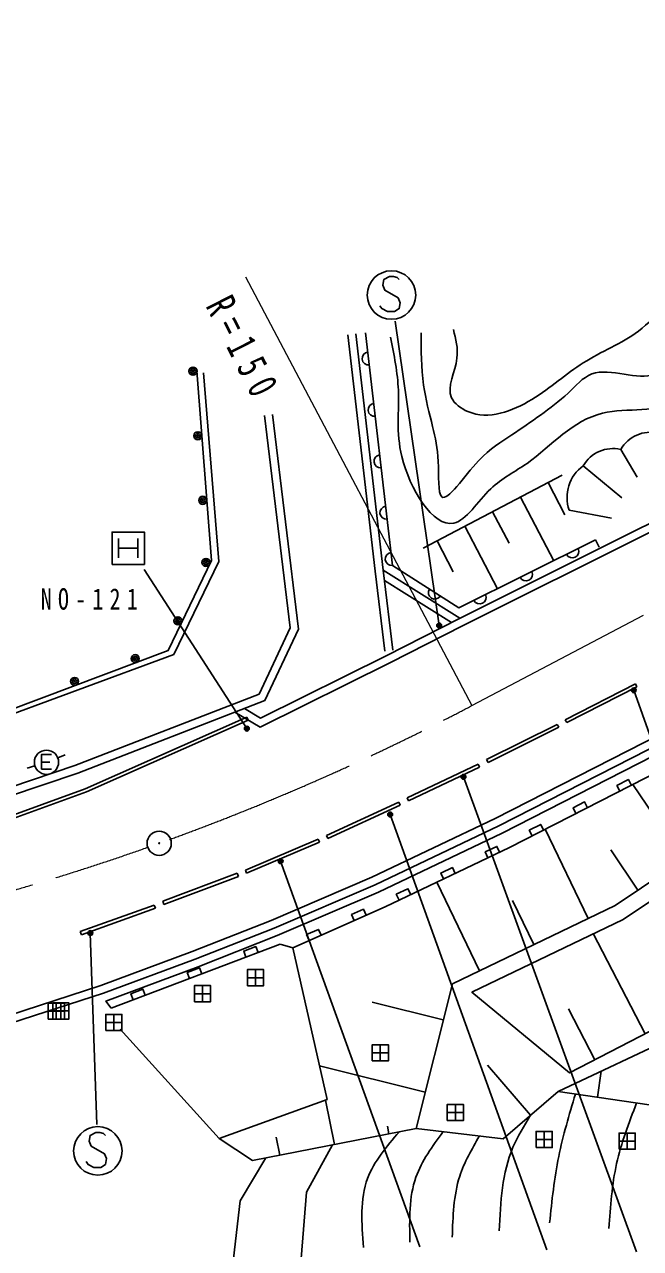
# Model space of a CAD drawing. Units: millimetres, scale not verified. Extents: x 40000 to 680000, y 20000 to 380000.
# Drawn here: x 164772 to 202881, y 245072 to 320806 of the extents above; entities that cross this region are included whole.
import ezdxf

# ---------------------------------------------------------------- set-up
doc = ezdxf.new("R2010")
doc.units = ezdxf.units.MM
doc.header["$LTSCALE"] = 1000
doc.linetypes.add('CHAIN', pattern=[18.5, 12, -1.5, 3.5, -1.5])
for name, color, linetype, lineweight in [('M-BGD', 7, 'Continuous', 25), ('M-BMK', 2, 'CHAIN', 13), ('M-BMK-ROW', 30, 'Continuous', 25), ('M-BMK-SRVR', 3, 'Continuous', 25), ('M-STR-HTXT', 7, 'Continuous', 13), ('M-STR-STRC', 7, 'Continuous', 25)]:
    doc.layers.add(name, color=color, linetype=linetype, lineweight=lineweight)
doc.styles.add('ＭＳ ゴシック', font='')
doc.styles.get('ＭＳ ゴシック').set_extended_font_data('MS Gothic')

msp = doc.modelspace()

# ---------------------------------------------------------------- linework, layer by layer
at = {"layer": 'M-BGD'}
for p, q in [((201660, 294512), (202684, 292795)), ((199337, 293501), (201721, 291510)), ((189433, 288409), (198027, 292913)), ((197168, 292463), (198209, 290477)), ((195449, 291562), (197512, 287626)), ((193730, 290661), (194752, 288712)), ((198473, 290750), (201078, 290261)), ((192011, 289760), (194035, 285898)), ((190293, 288859), (191295, 286947)), ((200100, 288913), (200322, 288465)), ((191704, 284070), (186968, 287035)), ((191184, 283805), (187045, 286396)), ((198227, 277790), (202569, 280007)), ((198318, 277611), (202660, 279829)), ((202569, 280007), (202660, 279829)), ((178526, 277943), (178607, 277761)), ((193363, 275329), (197733, 277504)), ((193452, 275150), (197822, 277325)), ((197733, 277504), (197822, 277325)), ((198318, 277611), (198227, 277790)), ((165415, 274944), (164936, 274800)), ((165833, 275160), (166343, 275160)), ((166832, 275432), (167298, 275614)), ((188442, 272952), (192836, 275038)), ((192836, 275038), (192922, 274857)), ((193452, 275150), (193363, 275329)), ((188528, 272771), (192922, 274857)), ((205533, 269125), (202412, 273777)), ((183460, 270630), (187921, 272689)), ((187921, 272689), (188005, 272508)), ((188528, 272771), (188442, 272952)), ((183544, 270448), (188005, 272508)), ((178438, 268487), (182938, 270390)), ((182938, 270390), (183016, 270206)), ((183544, 270448), (183460, 270630)), ((199637, 265488), (196983, 271009)), ((178516, 268303), (183016, 270206)), ((202722, 267239), (201048, 269733)), ((173332, 266554), (177938, 268286)), ((177938, 268286), (178009, 268099)), ((178516, 268303), (178438, 268487)), ((173402, 266367), (178009, 268099)), ((192920, 262259), (190283, 267746)), ((196279, 263874), (194962, 266612)), ((168221, 264677), (172803, 266309)), ((168289, 264488), (172870, 266121)), ((172803, 266309), (172870, 266121)), ((173402, 266367), (173332, 266554)), ((168289, 264488), (168221, 264677)), ((203159, 258351), (199950, 264571)), ((170126, 259947), (180593, 263901)), ((189007, 252504), (191241, 261452)), ((190682, 259215), (186281, 260314)), ((200048, 256746), (198425, 259894)), ((170698, 258652), (176806, 251869)), ((189566, 254741), (183029, 256373)), ((196082, 253321), (193420, 256418)), ((200211, 254430), (200445, 256038)), ((176806, 251869), (183502, 254294)), ((183940, 251510), (183401, 254257)), ((187318, 252173), (187226, 252643)), ((180561, 250847), (180343, 251959)), ((182222, 248555), (183834, 251489)), ((178113, 248029), (179707, 250680)), ((181879, 244462), (182222, 248555)), ((177648, 243928), (178113, 248029))]:
    msp.add_line(p, q, dxfattribs=at)
for points in [[(178372, 278484), (179364, 277891), (187183, 281767), (191650, 284042), (214543, 295480), (234423, 305262), (240937, 308004), (244687, 309240), (251073, 310961), (256022, 312133), (260832, 313148)], [(177781, 278255), (179342, 277322), (187410, 281322), (191875, 283596), (214765, 295033), (234630, 304807), (241113, 307535), (244830, 308761), (251196, 310476), (256131, 311645), (260936, 312659)], [(184783, 301603), (186471, 286975), (187069, 282031)], [(185280, 301660), (186968, 287035), (187566, 282091)], [(200100, 288913), (191636, 284706), (187537, 287336), (185876, 301729)], [(93482, 279764), (121403, 273414), (137434, 272110), (152906, 274896), (162152, 277444), (174005, 281830), (176791, 287579), (175843, 299255)], [(93588, 280052), (121385, 273711), (137212, 272407), (152622, 275133), (161811, 277622), (173665, 282067), (176332, 287638), (175443, 299373)], [(79030, 276183), (86940, 274198), (90620, 273241), (102331, 271030), (120308, 267119), (123982, 266565), (129751, 266375), (136742, 266804), (140757, 267230), (148004, 268497), (152063, 269483), (157400, 270893), (168064, 274482), (179647, 278979), (181729, 283385), (180122, 296671)], [(79289, 276633), (87066, 274682), (90729, 273729), (102431, 271520), (120399, 267611), (124027, 267064), (129743, 266875), (136700, 267302), (140688, 267725), (147902, 268987), (151941, 269967), (157257, 271372), (167894, 274952), (179280, 279373), (181215, 283468), (179626, 296611)], [(155331, 257541), (160060, 258556), (163795, 259488), (169504, 261353), (175151, 263442), (180024, 265363), (186251, 268039), (193886, 271675), (204157, 276911), (208063, 278936)], [(155436, 257052), (160173, 258069), (163934, 259007), (169668, 260881), (175329, 262975), (180214, 264901), (186457, 267583), (194107, 271226), (204387, 276467), (208293, 278492)], [(170126, 259947), (169808, 260379), (175508, 262508), (180405, 264439), (186664, 267128), (194328, 270778), (204616, 276022), (208668, 278145)], [(140942, 266499), (148278, 267416), (152485, 268262), (157637, 269561), (168524, 273507), (178526, 277943)], [(140967, 266300), (148310, 267219), (152529, 268067), (157696, 269369), (168599, 273321), (178607, 277761)], [(208256, 277930), (214534, 265909), (204714, 259153), (198493, 255944), (192451, 260930), (201814, 265425), (211421, 271871)], [(181365, 263672), (187076, 266217), (194770, 269881), (205076, 275134), (208719, 277044)], [(166433, 275640), (165833, 275640), (165833, 274740), (166433, 274740)], [(202314, 273726), (202132, 274083), (201419, 273719), (201601, 273363)], [(210955, 272763), (201316, 266296), (191241, 261452)], [(199600, 272343), (199419, 272699), (198706, 272336), (198888, 271980)], [(196887, 270960), (196705, 271316), (195993, 270953), (196174, 270597)], [(194166, 269593), (193994, 269954), (193272, 269610), (193444, 269249)], [(191416, 268284), (191244, 268645), (190522, 268301), (190694, 267940)], [(188667, 266974), (188495, 267335), (187772, 266991), (187944, 266630)], [(185904, 265694), (185741, 266060), (185010, 265734), (185173, 265369)], [(183122, 264455), (182959, 264820), (182228, 264495), (182391, 264129)], [(179223, 263384), (179081, 263758), (178333, 263475), (178474, 263101)], [(183502, 254294), (181365, 263672), (180593, 263901)], [(175733, 262066), (175592, 262440), (174844, 262157), (174985, 261783)], [(172244, 260748), (172103, 261122), (171355, 260839), (171496, 260465)], [(176806, 251869), (178872, 250516), (189007, 252504), (194380, 251858), (197784, 254784)]]:
    msp.add_lwpolyline(points, dxfattribs=at)
msp.add_lwpolyline([(197784, 254784), (205229, 258294), (213709, 264150), (210602, 255775), (207492, 253370)], close=True, dxfattribs=at)
for centre, radius in [((175194, 299355), 250), ((175194, 299355), 150), ((175194, 299355), 50), ((175496, 295359), 250), ((175496, 295359), 150), ((175496, 295359), 50), ((175799, 291364), 250), ((175799, 291364), 150), ((175799, 291364), 50), ((175998, 287520), 250), ((175998, 287520), 150), ((175998, 287520), 50), ((174268, 283906), 250), ((174268, 283906), 150), ((174268, 283906), 50), ((171622, 281568), 250), ((171622, 281568), 150), ((171622, 281568), 50), ((167871, 280161), 250), ((167871, 280161), 150), ((167871, 280161), 50), ((166133, 275160), 750)]:
    msp.add_circle(centre, radius, dxfattribs=at)
for centre, radius, start, end in [((186060, 300139), 400, 96.58293, 276.58293), ((186427, 296959), 400, 96.58293, 276.58293), ((203495, 293469), 2111, 76.65326, 150.39304), ((186794, 293779), 400, 96.58293, 276.58293), ((201172, 292458), 2111, 76.65326, 150.39304), ((200739, 291550), 2403, 125.7113, 199.4511), ((187161, 290599), 400, 96.58293, 276.58293), ((187491, 287733), 400, 96.58293, 276.58293), ((198667, 288200), 400, 206.43198, 26.43198), ((195800, 286776), 400, 206.43198, 26.43198), ((190161, 285652), 400, 147.31075, 327.31075), ((192933, 285351), 400, 206.43198, 26.43198)]:
    msp.add_arc(centre, radius, start, end, dxfattribs=at)
for points, knots in [([(191303, 301931), (191454, 301350), (191606, 300770), (191528, 300155), (191421, 299307), (190877, 298395), (191192, 297708), (191361, 297342), (191774, 297039), (192200, 296859), (193478, 296301), (194946, 296881), (196165, 297606), (197369, 298331), (198252, 299196), (199342, 299866), (200446, 300593), (201706, 301043), (202754, 301829), (203969, 302758), (204946, 304092), (205401, 305531), (206079, 307552), (205743, 309780), (205852, 311989), (205923, 313503), (206222, 314976), (206866, 316291), (207525, 317679), (208626, 318840), (209806, 319955), (212312, 322315), (215151, 324449), (218336, 325078), (220497, 325476), (222760, 325218), (224989, 324921), (228707, 324407), (232274, 323810), (235814, 322932), (238965, 322289), (241974, 321834), (245316, 320035), (246572, 319346), (247870, 318470), (248866, 318781), (249744, 319055), (250387, 320253), (250889, 321414), (252419, 324949), (252642, 328140), (252865, 331332)], [0, 0, 0, 0, 1, 1, 1, 2, 2, 2, 3, 3, 3, 4, 4, 4, 5, 5, 5, 6, 6, 6, 7, 7, 7, 8, 8, 8, 9, 9, 9, 10, 10, 10, 11, 11, 11, 12, 12, 12, 13, 13, 13, 14, 14, 14, 15, 15, 15, 16, 16, 16, 17, 17, 17, 17]), ([(187411, 301466), (187634, 300355), (187858, 299244), (187902, 298181), (187957, 296861), (187737, 295614), (188117, 294066), (188598, 292105), (190043, 289662), (191331, 289953), (192092, 290132), (192810, 291285), (193614, 292076), (194340, 292756), (195117, 293152), (195869, 293644), (197382, 294775), (198690, 296299), (200530, 296758), (202067, 297117), (203972, 296740), (205105, 297530), (206016, 298201), (206365, 299676), (207010, 300879), (207538, 301800), (208255, 302577), (208498, 303494), (208760, 304593), (208394, 305846), (208479, 307017), (208577, 308145), (209108, 309190), (209470, 310284), (209831, 311421), (210066, 312581), (210511, 313691), (210990, 314860), (211674, 315983), (212609, 316798), (213432, 317494), (214459, 317925), (215403, 318532), (216823, 319437), (218033, 320741), (219493, 321259), (221267, 321844), (223358, 321328), (225375, 320907), (228924, 320207), (232268, 319777), (235533, 318712), (236886, 318249), (238214, 317718), (239571, 317275), (242072, 316524), (244626, 316327), (247309, 315442), (248253, 315120), (249215, 314711), (250056, 314930), (250692, 315108), (251245, 315660), (251866, 316072), (252397, 316418), (252979, 316663), (253406, 317043), (254448, 318023), (254545, 319759), (254905, 321281), (255177, 322430), (255598, 323457), (255902, 324526), (256447, 326441), (256617, 328491), (256786, 330541)], [0, 0, 0, 0, 1, 1, 1, 2, 2, 2, 3, 3, 3, 4, 4, 4, 5, 5, 5, 6, 6, 6, 7, 7, 7, 8, 8, 8, 9, 9, 9, 10, 10, 10, 11, 11, 11, 12, 12, 12, 13, 13, 13, 14, 14, 14, 15, 15, 15, 16, 16, 16, 17, 17, 17, 18, 18, 18, 19, 19, 19, 20, 20, 20, 21, 21, 21, 22, 22, 22, 23, 23, 23, 24, 24, 24, 25, 25, 25, 25]), ([(189313, 301731), (189309, 300653), (189305, 299576), (189461, 298497), (189588, 297621), (189820, 296745), (190017, 295931), (190183, 295249), (190324, 294612), (190365, 293759), (190406, 292896), (190338, 291797), (190582, 291582), (190939, 291275), (191965, 292856), (192867, 293817), (193595, 294586), (194248, 294962), (194927, 295408), (196104, 296239), (197304, 297002), (198403, 297997), (198870, 298452), (199307, 298969), (199870, 299182), (201031, 299603), (202738, 298721), (203731, 299175), (204560, 299578), (204833, 300973), (205389, 302049), (205898, 302942), (206617, 303651), (206856, 304510), (207122, 305578), (206718, 306810), (206770, 307963), (206837, 309056), (207328, 310072), (207661, 311135), (208037, 312417), (208254, 313731), (208760, 314961), (209308, 316263), (210147, 317481), (211228, 318367), (212188, 319132), (213350, 319605), (214424, 320276), (215977, 321234), (217310, 322607), (218915, 323172), (220827, 323812), (223077, 323392), (225188, 322932), (227104, 322515), (228907, 322026), (230769, 321682), (232403, 321358), (234068, 321198), (235675, 320798), (237035, 320450), (238356, 319942), (239694, 319498), (242135, 318758), (244597, 318424), (247154, 317449), (247922, 317153), (248691, 316804), (249453, 316860), (250444, 316934), (251426, 317684), (252012, 318569), (252690, 319594), (252827, 320807), (253036, 321993), (253401, 324060), (253985, 326043), (254372, 328077), (254552, 329024), (254689, 329982), (254826, 330940)], [0, 0, 0, 0, 1, 1, 1, 2, 2, 2, 3, 3, 3, 4, 4, 4, 5, 5, 5, 6, 6, 6, 7, 7, 7, 8, 8, 8, 9, 9, 9, 10, 10, 10, 11, 11, 11, 12, 12, 12, 13, 13, 13, 14, 14, 14, 15, 15, 15, 16, 16, 16, 17, 17, 17, 18, 18, 18, 19, 19, 19, 20, 20, 20, 21, 21, 21, 22, 22, 22, 23, 23, 23, 24, 24, 24, 25, 25, 25, 26, 26, 26, 27, 27, 27, 27]), ([(197255, 246651), (197400, 248032), (197545, 249412), (197820, 250766), (198085, 252070), (198470, 253349), (198855, 254628)], [0, 0, 0, 0, 1, 1, 1, 2, 2, 2, 2]), ([(200920, 246318), (201016, 247668), (201112, 249019), (201405, 250326), (201691, 251604), (202164, 252840), (202638, 254077)], [0, 0, 0, 0, 1, 1, 1, 2, 2, 2, 2]), ([(194136, 246161), (194227, 247953), (194317, 249745), (194991, 251336), (195282, 252022), (195682, 252671), (196082, 253321)], [0, 0, 0, 0, 1, 1, 1, 2, 2, 2, 2]), ([(185746, 245139), (185633, 246631), (185520, 248123), (186000, 249413), (186391, 250465), (187176, 251382), (187961, 252299)], [0, 0, 0, 0, 1, 1, 1, 2, 2, 2, 2]), ([(188616, 245465), (188584, 246856), (188552, 248248), (188989, 249486), (189345, 250493), (190010, 251398), (190676, 252303)], [0, 0, 0, 0, 1, 1, 1, 2, 2, 2, 2]), ([(191236, 245764), (191274, 247056), (191312, 248349), (191698, 249539), (191979, 250407), (192445, 251221), (192912, 252034)], [0, 0, 0, 0, 1, 1, 1, 2, 2, 2, 2])]:
    msp.add_open_spline(points, degree=3, knots=knots, dxfattribs=at)
at = {"layer": 'M-BMK'}
msp.add_line((192447, 278665), (220706, 293565), dxfattribs=at)
for start, end in [(289.98564, 297.80315), (251.81909, 289.4541)]:
    msp.add_arc((122478, 411345), 150000, start, end, dxfattribs=at)
at = {"layer": 'M-BMK-ROW'}
for p, q in [((179063, 262328), (179063, 261328)), ((175784, 261335), (175784, 260335)), ((178563, 261828), (179563, 261828)), ((175284, 260835), (176284, 260835)), ((166517, 259772), (167517, 259772)), ((166737, 260257), (166737, 259257)), ((167017, 260272), (167017, 259272)), ((166237, 259757), (167237, 259757)), ((169798, 259052), (170798, 259052)), ((170298, 259552), (170298, 258552)), ((186785, 257677), (186785, 256677)), ((186285, 257177), (187285, 257177)), ((191427, 253984), (191427, 252984)), ((190927, 253484), (191927, 253484)), ((196921, 252321), (196921, 251321)), ((202058, 252215), (202058, 251215)), ((196421, 251821), (197421, 251821)), ((201558, 251715), (202558, 251715))]:
    msp.add_line(p, q, dxfattribs=at)
for points in [[(178563, 261328), (178563, 262328), (179563, 262328), (179563, 261328)], [(175284, 260335), (175284, 261335), (176284, 261335), (176284, 260335)], [(166237, 259257), (166237, 260257), (167237, 260257), (167237, 259257)], [(166517, 259272), (166517, 260272), (167517, 260272), (167517, 259272)], [(169798, 258552), (169798, 259552), (170798, 259552), (170798, 258552)], [(186285, 256677), (186285, 257677), (187285, 257677), (187285, 256677)], [(190927, 252984), (190927, 253984), (191927, 253984), (191927, 252984)], [(196421, 251321), (196421, 252321), (197421, 252321), (197421, 251321)], [(201558, 251215), (201558, 252215), (202558, 252215), (202558, 251215)]]:
    msp.add_lwpolyline(points, close=True, dxfattribs=at)
at = {"layer": 'M-BMK-SRVR'}
for radius in [750, 30]:
    msp.add_circle((173105, 270147), radius, dxfattribs=at)
msp.add_arc((122478, 411345), 150000, 289.72542, 289.72563, dxfattribs=at)
at = {"layer": 'M-STR-HTXT'}
msp.add_line((178451, 305199), (192444, 278662), dxfattribs=at)
at = {"layer": 'M-STR-STRC'}
for p, q in [((190429, 283618), (187703, 302455)), ((170586, 288997), (170586, 287797)), ((171786, 288997), (171786, 287797)), ((170586, 288397), (171786, 288397)), ((172177, 287078), (178530, 277240)), ((214201, 246598), (202463, 279612)), ((191929, 274258), (202639, 244876)), ((197079, 244980), (187392, 271929)), ((189225, 245176), (180607, 269042)), ((168845, 264588), (169249, 252754))]:
    msp.add_line(p, q, dxfattribs=at)
for points in [[(187954, 305027), (187834, 305147), (187594, 305207), (187354, 305207), (186994, 305027), (186934, 304667), (187054, 304367), (187894, 303887), (188014, 303587), (187954, 303227), (187654, 303047), (187234, 303047), (186874, 303227), (186754, 303407)], [(169788, 252071), (169668, 252191), (169428, 252251), (169188, 252251), (168828, 252071), (168768, 251711), (168888, 251411), (169728, 250931), (169848, 250631), (169788, 250271), (169488, 250091), (169068, 250091), (168708, 250271), (168588, 250451)]]:
    msp.add_lwpolyline(points, dxfattribs=at)
msp.add_lwpolyline([(170186, 287397), (170186, 289397), (172186, 289397), (172186, 287397)], close=True, dxfattribs=at)
for centre, radius in [((187474, 304067), 1500), ((190429, 283618), 150), ((190429, 283618), 90), ((190429, 283618), 30), ((202463, 279612), 150), ((202463, 279612), 90), ((202463, 279612), 30), ((178530, 277240), 150), ((178530, 277240), 90), ((178530, 277240), 30), ((191929, 274258), 150), ((191929, 274258), 90), ((191929, 274258), 30), ((187392, 271929), 150), ((187392, 271929), 90), ((187392, 271929), 30), ((180616, 269040), 150), ((180616, 269040), 90), ((180616, 269040), 30), ((168845, 264588), 150), ((168845, 264588), 90), ((168845, 264588), 30), ((169308, 251111), 1500)]:
    msp.add_circle(centre, radius, dxfattribs=at)

# ---------------------------------------------------------------- texts
at = {"layer": 'M-STR-HTXT', "insert": (175920, 303388), "char_height": 1833, "attachment_point": 7, "rotation": 297, "style": 'ＭＳ ゴシック'}
msp.add_mtext('\\T1.61;\\W0.7;R=150', dxfattribs=at)
at = {"layer": 'M-STR-STRC', "insert": (165781, 284581), "char_height": 1320, "attachment_point": 7, "style": 'ＭＳ ゴシック'}
msp.add_mtext('\\T1.58;\\W0.75;NO-121', dxfattribs=at)

doc.saveas('drawing.dxf')
